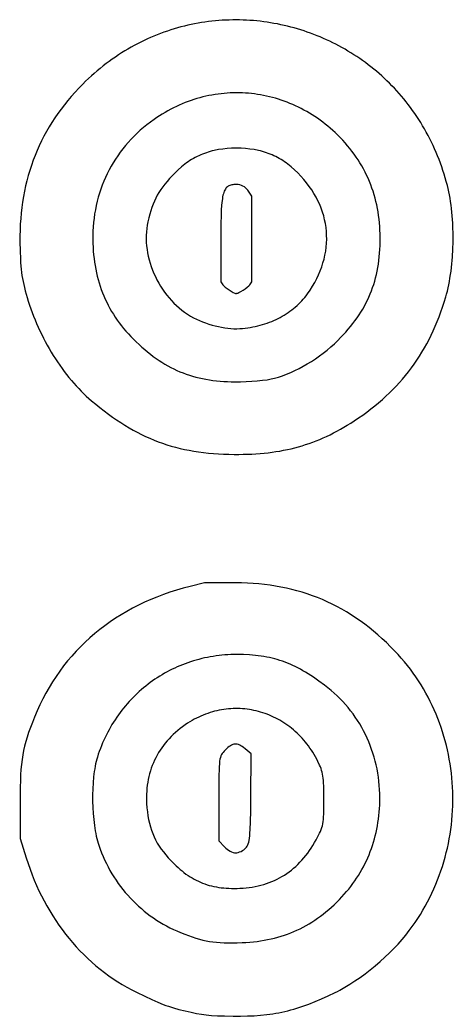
# Model space of a CAD drawing. Extents: x 0.6 to 47.7, y 5.3 to 47.
# Drawn here: x 41.42 to 43.89, y 17.21 to 22.87 of the extents above; entities that cross this region are included whole.
import ezdxf

# ---------------------------------------------------------------- set-up
doc = ezdxf.new("R2010")
doc.units = 0
doc.layers.add('LAYER_1', color=18, linetype='CONTINUOUS')

msp = doc.modelspace()

# ---------------------------------------------------------------- linework, layer by layer
at = {"layer": 'LAYER_1'}
for points in [[(42.6413, 20.4023), (42.6668, 20.4023), (42.6918, 20.4026), (42.7165, 20.4032), (42.7407, 20.4042), (42.7646, 20.4055), (42.7881, 20.4072), (42.8112, 20.4093), (42.8341, 20.4117), (42.8566, 20.4146), (42.8788, 20.4178), (42.9007, 20.4213), (42.9224, 20.4253), (42.9438, 20.4296), (42.9649, 20.4344), (42.9859, 20.4395), (43.0066, 20.4451), (43.0271, 20.4511), (43.0475, 20.4574), (43.0677, 20.4642), (43.0878, 20.4715), (43.1077, 20.4791), (43.1275, 20.4872), (43.1473, 20.4957), (43.1669, 20.5046), (43.1865, 20.514), (43.2061, 20.5239), (43.2256, 20.5342), (43.2451, 20.5449), (43.2646, 20.5562), (43.2841, 20.5679), (43.3036, 20.58), (43.3232, 20.5927), (43.348, 20.6092), (43.3721, 20.626), (43.3956, 20.6431), (43.4185, 20.6605), (43.4408, 20.6782), (43.4626, 20.6961), (43.4837, 20.7144), (43.5043, 20.733), (43.5243, 20.7519), (43.5438, 20.7711), (43.5627, 20.7907), (43.581, 20.8106), (43.5989, 20.8309), (43.6161, 20.8516), (43.6329, 20.8726), (43.6491, 20.894), (43.6649, 20.9159), (43.6801, 20.9381), (43.6948, 20.9608), (43.709, 20.9839), (43.7228, 21.0074), (43.7361, 21.0314), (43.7489, 21.0558), (43.7612, 21.0807), (43.7731, 21.106), (43.7845, 21.1319), (43.7955, 21.1582), (43.8061, 21.1851), (43.8162, 21.2125), (43.8259, 21.2403), (43.8352, 21.2688), (43.8441, 21.2977), (43.8488, 21.3144), (43.8533, 21.3316), (43.8575, 21.3494), (43.8613, 21.3676), (43.8649, 21.3863), (43.8682, 21.4054), (43.8713, 21.4249), (43.874, 21.4448), (43.8765, 21.465), (43.8786, 21.4854), (43.8805, 21.5061), (43.8821, 21.527), (43.8845, 21.5692), (43.8857, 21.6118), (43.8857, 21.6545), (43.8846, 21.697), (43.8836, 21.7181), (43.8823, 21.7391), (43.8807, 21.7598), (43.8788, 21.7803), (43.8766, 21.8006), (43.8742, 21.8205), (43.8714, 21.8402), (43.8684, 21.8594), (43.865, 21.8782), (43.8614, 21.8966), (43.8574, 21.9146), (43.8532, 21.932), (43.8474, 21.9539), (43.8412, 21.9755), (43.8348, 21.997), (43.828, 22.0182), (43.8209, 22.0391), (43.8135, 22.0599), (43.8058, 22.0804), (43.7978, 22.1007), (43.7894, 22.1207), (43.7808, 22.1405), (43.7719, 22.1601), (43.7627, 22.1794), (43.7532, 22.1985), (43.7434, 22.2174), (43.7333, 22.236), (43.723, 22.2543), (43.7124, 22.2725), (43.7015, 22.2903), (43.6904, 22.308), (43.679, 22.3253), (43.6674, 22.3425), (43.6555, 22.3594), (43.6433, 22.376), (43.631, 22.3924), (43.6183, 22.4085), (43.6055, 22.4244), (43.5924, 22.44), (43.5791, 22.4554), (43.5655, 22.4705), (43.5518, 22.4853), (43.5378, 22.4999), (43.5236, 22.5142), (43.5092, 22.5283), (43.4946, 22.5421), (43.4798, 22.5556), (43.4648, 22.5689), (43.4497, 22.5819), (43.4343, 22.5947), (43.4188, 22.6071), (43.403, 22.6193), (43.3871, 22.6313), (43.371, 22.6429), (43.3548, 22.6543), (43.3384, 22.6654), (43.3218, 22.6763), (43.3051, 22.6869), (43.2882, 22.6971), (43.2712, 22.7071), (43.254, 22.7169), (43.2367, 22.7263), (43.2193, 22.7355), (43.2017, 22.7444), (43.184, 22.753), (43.1662, 22.7613), (43.1482, 22.7693), (43.1301, 22.7771), (43.112, 22.7845), (43.0937, 22.7917), (43.0753, 22.7986), (43.0568, 22.8052), (43.0382, 22.8115), (43.0195, 22.8175), (43.0008, 22.8232), (42.9819, 22.8286), (42.963, 22.8337), (42.944, 22.8385), (42.9249, 22.843), (42.9057, 22.8472), (42.8865, 22.8511), (42.8672, 22.8548), (42.8479, 22.8581), (42.8285, 22.8611), (42.8091, 22.8638), (42.7896, 22.8662), (42.7701, 22.8682), (42.7505, 22.87), (42.7309, 22.8715), (42.7113, 22.8726), (42.6917, 22.8735), (42.672, 22.874), (42.6523, 22.8742), (42.6326, 22.8741), (42.6129, 22.8737), (42.5932, 22.873), (42.5735, 22.8719), (42.5537, 22.8705), (42.534, 22.8688), (42.5143, 22.8668), (42.4946, 22.8645), (42.475, 22.8618), (42.4553, 22.8588), (42.4357, 22.8555), (42.4161, 22.8518), (42.3966, 22.8479), (42.3771, 22.8436), (42.3576, 22.8389), (42.3382, 22.834), (42.3188, 22.8287), (42.2994, 22.823), (42.2802, 22.8171), (42.261, 22.8108), (42.2418, 22.8041), (42.2228, 22.7971), (42.2038, 22.7898), (42.1848, 22.7821), (42.166, 22.7741), (42.1472, 22.7658), (42.1286, 22.7571), (42.11, 22.748), (42.0915, 22.7387), (42.0732, 22.7289), (42.0549, 22.7188), (42.0367, 22.7084), (42.0187, 22.6976), (42.0008, 22.6865), (41.9829, 22.675), (41.9653, 22.6632), (41.9477, 22.651), (41.9303, 22.6384), (41.913, 22.6255), (41.8958, 22.6123), (41.8788, 22.5986), (41.862, 22.5846), (41.8453, 22.5703), (41.8287, 22.5556), (41.8124, 22.5405), (41.7961, 22.5251), (41.7801, 22.5092), (41.7576, 22.4862), (41.7359, 22.4629), (41.7149, 22.4393), (41.6947, 22.4154), (41.6752, 22.3911), (41.6564, 22.3666), (41.6383, 22.3417), (41.621, 22.3165), (41.6044, 22.291), (41.5885, 22.2652), (41.5734, 22.239), (41.559, 22.2125), (41.5453, 22.1857), (41.5324, 22.1586), (41.5201, 22.1312), (41.5086, 22.1034), (41.4979, 22.0753), (41.4878, 22.0468), (41.4785, 22.018), (41.4699, 21.9889), (41.462, 21.9594), (41.4548, 21.9296), (41.4484, 21.8995), (41.4427, 21.869), (41.4377, 21.8381), (41.4334, 21.8069), (41.4298, 21.7754), (41.427, 21.7435), (41.4248, 21.7113), (41.4234, 21.6786), (41.4227, 21.6457), (41.4227, 21.6124), (41.4236, 21.5595), (41.4253, 21.514), (41.4265, 21.4933), (41.4279, 21.4739), (41.4297, 21.4554), (41.4318, 21.4376), (41.4342, 21.4203), (41.437, 21.4032), (41.4403, 21.3863), (41.444, 21.3691), (41.4481, 21.3516), (41.4528, 21.3336), (41.4637, 21.2947), (41.4701, 21.2733), (41.477, 21.252), (41.4844, 21.2307), (41.4921, 21.2094), (41.5002, 21.1883), (41.5087, 21.1672), (41.5176, 21.1462), (41.5268, 21.1254), (41.5364, 21.1047), (41.5463, 21.0842), (41.5566, 21.0638), (41.5671, 21.0437), (41.578, 21.0237), (41.5892, 21.004), (41.6007, 20.9845), (41.6124, 20.9653), (41.6244, 20.9464), (41.6367, 20.9278), (41.6492, 20.9094), (41.662, 20.8914), (41.6749, 20.8738), (41.6881, 20.8565), (41.7015, 20.8396), (41.7151, 20.8231), (41.7289, 20.807), (41.7428, 20.7913), (41.757, 20.7761), (41.7712, 20.7613), (41.7856, 20.7471), (41.8002, 20.7333), (41.8148, 20.72), (41.8296, 20.7073), (41.8538, 20.6872), (41.8779, 20.6679), (41.9018, 20.6493), (41.9255, 20.6316), (41.9491, 20.6145), (41.9727, 20.5983), (41.9962, 20.5827), (42.0196, 20.5679), (42.0431, 20.5538), (42.0665, 20.5403), (42.0901, 20.5276), (42.1137, 20.5156), (42.1373, 20.5042), (42.1612, 20.4935), (42.1851, 20.4834), (42.2093, 20.474), (42.2336, 20.4652), (42.2582, 20.457), (42.283, 20.4495), (42.3081, 20.4425), (42.3336, 20.4361), (42.3593, 20.4303), (42.3855, 20.4251), (42.412, 20.4205), (42.4389, 20.4164), (42.4663, 20.4128), (42.4941, 20.4098), (42.5225, 20.4073), (42.5513, 20.4053), (42.5807, 20.4038), (42.6107, 20.4028)], [(42.6459, 20.8151), (42.6772, 20.8154), (42.7093, 20.8166), (42.7414, 20.8184), (42.7726, 20.8209), (42.8019, 20.8238), (42.8284, 20.8272), (42.8513, 20.831), (42.861, 20.833), (42.8695, 20.8351), (42.8926, 20.8417), (42.9159, 20.8495), (42.9394, 20.8583), (42.963, 20.8681), (42.9866, 20.8789), (43.0101, 20.8906), (43.0336, 20.9032), (43.0569, 20.9167), (43.08, 20.931), (43.1029, 20.946), (43.1253, 20.9619), (43.1474, 20.9784), (43.169, 20.9956), (43.1901, 21.0135), (43.2106, 21.0319), (43.2304, 21.0509), (43.246, 21.0667), (43.2611, 21.0825), (43.2756, 21.0983), (43.2895, 21.1143), (43.3029, 21.1303), (43.3157, 21.1464), (43.328, 21.1626), (43.3397, 21.1789), (43.3509, 21.1953), (43.3616, 21.2119), (43.3717, 21.2286), (43.3813, 21.2455), (43.3904, 21.2626), (43.399, 21.2798), (43.4071, 21.2973), (43.4146, 21.3149), (43.4217, 21.3328), (43.4283, 21.3509), (43.4344, 21.3692), (43.44, 21.3878), (43.4451, 21.4066), (43.4498, 21.4258), (43.454, 21.4452), (43.4577, 21.4649), (43.4609, 21.4849), (43.4637, 21.5052), (43.4661, 21.5259), (43.468, 21.5469), (43.4694, 21.5682), (43.4704, 21.5899), (43.471, 21.612), (43.4712, 21.6345), (43.4709, 21.6561), (43.4701, 21.6775), (43.4689, 21.6987), (43.4672, 21.7197), (43.465, 21.7405), (43.4624, 21.761), (43.4592, 21.7814), (43.4557, 21.8015), (43.4516, 21.8214), (43.4471, 21.8411), (43.4421, 21.8606), (43.4366, 21.8798), (43.4307, 21.8989), (43.4243, 21.9177), (43.4174, 21.9363), (43.4101, 21.9547), (43.4022, 21.9729), (43.394, 21.9909), (43.3852, 22.0087), (43.376, 22.0262), (43.3663, 22.0435), (43.3561, 22.0606), (43.3455, 22.0775), (43.3344, 22.0942), (43.3228, 22.1106), (43.3108, 22.1269), (43.2983, 22.1429), (43.2853, 22.1587), (43.2719, 22.1743), (43.258, 22.1897), (43.2436, 22.2048), (43.2287, 22.2197), (43.2151, 22.2328), (43.2013, 22.2455), (43.1873, 22.2579), (43.1732, 22.2699), (43.1588, 22.2815), (43.1443, 22.2928), (43.1295, 22.3037), (43.1147, 22.3143), (43.0996, 22.3244), (43.0844, 22.3343), (43.0691, 22.3437), (43.0536, 22.3528), (43.038, 22.3615), (43.0222, 22.3698), (43.0064, 22.3778), (42.9903, 22.3854), (42.9742, 22.3927), (42.958, 22.3995), (42.9417, 22.406), (42.9252, 22.4122), (42.9087, 22.4179), (42.8921, 22.4233), (42.8754, 22.4283), (42.8586, 22.433), (42.8417, 22.4372), (42.8248, 22.4411), (42.8078, 22.4446), (42.7908, 22.4478), (42.7737, 22.4506), (42.7565, 22.453), (42.7394, 22.455), (42.7221, 22.4566), (42.7049, 22.4579), (42.6876, 22.4588), (42.6703, 22.4593), (42.653, 22.4595), (42.6357, 22.4592), (42.6184, 22.4586), (42.6011, 22.4576), (42.5838, 22.4562), (42.5665, 22.4545), (42.5493, 22.4523), (42.532, 22.4498), (42.5148, 22.4469), (42.4976, 22.4436), (42.4805, 22.44), (42.4634, 22.4359), (42.4464, 22.4315), (42.4294, 22.4267), (42.4125, 22.4215), (42.3956, 22.4159), (42.3789, 22.4099), (42.3622, 22.4036), (42.3456, 22.3968), (42.3291, 22.3897), (42.3126, 22.3822), (42.2963, 22.3743), (42.2801, 22.366), (42.264, 22.3573), (42.248, 22.3482), (42.2322, 22.3388), (42.2164, 22.3289), (42.2008, 22.3187), (42.1854, 22.3081), (42.1649, 22.2932), (42.145, 22.278), (42.1257, 22.2622), (42.107, 22.2461), (42.0889, 22.2295), (42.0714, 22.2124), (42.0544, 22.195), (42.0381, 22.1771), (42.0223, 22.1588), (42.0072, 22.1402), (41.9927, 22.1211), (41.9788, 22.1017), (41.9655, 22.0819), (41.9529, 22.0617), (41.9408, 22.0412), (41.9295, 22.0203), (41.9187, 21.9991), (41.9086, 21.9776), (41.8992, 21.9558), (41.8903, 21.9336), (41.8822, 21.9111), (41.8747, 21.8884), (41.8679, 21.8653), (41.8617, 21.842), (41.8563, 21.8184), (41.8515, 21.7945), (41.8473, 21.7704), (41.8439, 21.7461), (41.8412, 21.7215), (41.8391, 21.6966), (41.8378, 21.6716), (41.8371, 21.6463), (41.8371, 21.6241), (41.8375, 21.6022), (41.8384, 21.5806), (41.8398, 21.5592), (41.8416, 21.538), (41.8439, 21.5171), (41.8467, 21.4965), (41.8499, 21.4761), (41.8536, 21.4559), (41.8577, 21.436), (41.8623, 21.4164), (41.8674, 21.397), (41.8729, 21.3778), (41.8789, 21.3589), (41.8854, 21.3402), (41.8924, 21.3217), (41.8998, 21.3035), (41.9077, 21.2855), (41.916, 21.2678), (41.9249, 21.2503), (41.9342, 21.233), (41.944, 21.2159), (41.9542, 21.1991), (41.9649, 21.1825), (41.9761, 21.1661), (41.9878, 21.15), (41.9999, 21.1341), (42.0125, 21.1184), (42.0256, 21.1029), (42.0392, 21.0876), (42.0533, 21.0726), (42.0678, 21.0578), (42.0838, 21.0421), (42.0998, 21.027), (42.1159, 21.0124), (42.132, 20.9985), (42.1482, 20.985), (42.1644, 20.9722), (42.1807, 20.9598), (42.197, 20.9481), (42.2135, 20.9368), (42.2301, 20.9261), (42.2468, 20.9159), (42.2636, 20.9062), (42.2806, 20.8971), (42.2978, 20.8884), (42.3151, 20.8803), (42.3325, 20.8727), (42.3502, 20.8656), (42.3681, 20.8589), (42.3862, 20.8528), (42.4045, 20.8471), (42.423, 20.8419), (42.4418, 20.8372), (42.4609, 20.833), (42.4802, 20.8292), (42.4998, 20.8259), (42.5197, 20.823), (42.5399, 20.8206), (42.5604, 20.8186), (42.5813, 20.8171), (42.6025, 20.816), (42.624, 20.8153)], [(42.6882, 21.1187), (42.7031, 21.1204), (42.7178, 21.1224), (42.7323, 21.1248), (42.7467, 21.1274), (42.7608, 21.1304), (42.7748, 21.1336), (42.7885, 21.1371), (42.8021, 21.1409), (42.8155, 21.1451), (42.8286, 21.1495), (42.8415, 21.1541), (42.8543, 21.1591), (42.8668, 21.1644), (42.879, 21.1699), (42.8911, 21.1757), (42.9029, 21.1818), (42.9145, 21.1882), (42.9258, 21.1948), (42.9369, 21.2017), (42.9478, 21.2089), (42.9584, 21.2164), (42.9688, 21.2241), (42.9789, 21.2321), (42.9887, 21.2403), (42.9983, 21.2488), (43.0076, 21.2575), (43.0166, 21.2666), (43.0254, 21.2758), (43.0339, 21.2853), (43.0421, 21.2951), (43.05, 21.3051), (43.0576, 21.3154), (43.0724, 21.3368), (43.0862, 21.3584), (43.0988, 21.3802), (43.1104, 21.4022), (43.1209, 21.4242), (43.1303, 21.4464), (43.1387, 21.4687), (43.146, 21.4911), (43.1522, 21.5136), (43.1573, 21.536), (43.1614, 21.5585), (43.1643, 21.5811), (43.1663, 21.6036), (43.1671, 21.626), (43.1669, 21.6484), (43.1657, 21.6708), (43.1633, 21.6931), (43.16, 21.7152), (43.1555, 21.7373), (43.15, 21.7592), (43.1435, 21.7809), (43.1358, 21.8024), (43.1272, 21.8238), (43.1175, 21.845), (43.1067, 21.8659), (43.0949, 21.8865), (43.0821, 21.9069), (43.0682, 21.927), (43.0532, 21.9468), (43.0372, 21.9663), (43.0202, 21.9854), (43.0021, 22.0042), (42.9839, 22.0217), (42.9653, 22.038), (42.9464, 22.0531), (42.9368, 22.0602), (42.9271, 22.067), (42.9173, 22.0734), (42.9074, 22.0796), (42.8974, 22.0855), (42.8873, 22.0911), (42.877, 22.0964), (42.8667, 22.1014), (42.8562, 22.1061), (42.8456, 22.1106), (42.8348, 22.1147), (42.8239, 22.1186), (42.8128, 22.1222), (42.8016, 22.1255), (42.7902, 22.1285), (42.7787, 22.1313), (42.7551, 22.136), (42.7308, 22.1396), (42.7058, 22.1422), (42.68, 22.1437), (42.6533, 22.1443), (42.6267, 22.1437), (42.6008, 22.1422), (42.5758, 22.1396), (42.5515, 22.136), (42.5279, 22.1313), (42.5164, 22.1285), (42.505, 22.1255), (42.4938, 22.1222), (42.4828, 22.1186), (42.4718, 22.1147), (42.4611, 22.1106), (42.4505, 22.1061), (42.44, 22.1014), (42.4296, 22.0964), (42.4194, 22.0911), (42.4092, 22.0855), (42.3992, 22.0796), (42.3893, 22.0734), (42.3796, 22.067), (42.3699, 22.0602), (42.3603, 22.0531), (42.3414, 22.038), (42.3228, 22.0217), (42.3045, 22.0042), (42.2884, 21.9877), (42.2734, 21.9716), (42.2594, 21.9557), (42.2465, 21.9399), (42.2346, 21.9242), (42.2235, 21.9084), (42.2133, 21.8925), (42.2038, 21.8763), (42.1951, 21.8598), (42.1871, 21.8428), (42.1797, 21.8252), (42.1729, 21.807), (42.1666, 21.788), (42.1607, 21.7682), (42.1552, 21.7473), (42.1501, 21.7255), (42.1463, 21.7064), (42.1435, 21.6872), (42.1417, 21.6677), (42.1407, 21.6481), (42.1406, 21.6283), (42.1413, 21.6085), (42.143, 21.5886), (42.1454, 21.5688), (42.1487, 21.5489), (42.1527, 21.5291), (42.1576, 21.5094), (42.1632, 21.4898), (42.1695, 21.4704), (42.1766, 21.4511), (42.1844, 21.4321), (42.1929, 21.4134), (42.202, 21.395), (42.2119, 21.3769), (42.2224, 21.3592), (42.2335, 21.342), (42.2452, 21.3251), (42.2575, 21.3088), (42.2704, 21.293), (42.2838, 21.2777), (42.2978, 21.263), (42.3123, 21.249), (42.3274, 21.2356), (42.3429, 21.2229), (42.3589, 21.2109), (42.3753, 21.1998), (42.3922, 21.1894), (42.4095, 21.1798), (42.4262, 21.1716), (42.4434, 21.1638), (42.4609, 21.1565), (42.4787, 21.1499), (42.4967, 21.1438), (42.5149, 21.1382), (42.5331, 21.1333), (42.5514, 21.129), (42.5695, 21.1253), (42.5875, 21.1223), (42.6053, 21.1199), (42.6228, 21.1182), (42.6399, 21.1173), (42.6565, 21.117), (42.6727, 21.1175)], [(42.6506, 21.3173), (42.6533, 21.3175), (42.657, 21.3185), (42.6616, 21.3202), (42.6667, 21.3226), (42.6786, 21.3287), (42.6914, 21.3363), (42.7042, 21.3447), (42.7157, 21.353), (42.7249, 21.3607), (42.7283, 21.3641), (42.7307, 21.3671), (42.7415, 21.3834), (42.742, 21.8717), (42.719, 21.9046), (42.713, 21.912), (42.7063, 21.9186), (42.6989, 21.9242), (42.6909, 21.9289), (42.6822, 21.9326), (42.673, 21.9352), (42.6634, 21.9369), (42.6533, 21.9374), (42.6394, 21.9369), (42.633, 21.9363), (42.627, 21.9353), (42.6214, 21.934), (42.6161, 21.9323), (42.6111, 21.9301), (42.6064, 21.9275), (42.6021, 21.9243), (42.5981, 21.9206), (42.5943, 21.9164), (42.5909, 21.9115), (42.5877, 21.906), (42.5847, 21.8997), (42.5821, 21.8928), (42.5796, 21.8851), (42.5774, 21.8766), (42.5755, 21.8672), (42.5737, 21.857), (42.5721, 21.8458), (42.5695, 21.8206), (42.5676, 21.7914), (42.5663, 21.7577), (42.5654, 21.7194), (42.565, 21.6761), (42.5649, 21.6275), (42.5651, 21.3834), (42.576, 21.3673), (42.5782, 21.3645), (42.5813, 21.3612), (42.5898, 21.3538), (42.6002, 21.3457), (42.6118, 21.3376), (42.6236, 21.33), (42.6347, 21.3237), (42.644, 21.3193), (42.6477, 21.3179)], [(42.6347, 17.2061), (42.6763, 17.2059), (42.7161, 17.2066), (42.7542, 17.2082), (42.791, 17.2108), (42.8266, 17.2145), (42.8441, 17.2167), (42.8614, 17.2192), (42.8785, 17.222), (42.8955, 17.2251), (42.9125, 17.2285), (42.9293, 17.2322), (42.9461, 17.2363), (42.9629, 17.2406), (42.9797, 17.2453), (42.9966, 17.2503), (43.0307, 17.2614), (43.0654, 17.274), (43.1008, 17.288), (43.1374, 17.3036), (43.1753, 17.3208), (43.2148, 17.3396), (43.2285, 17.3465), (43.2424, 17.3538), (43.2706, 17.3697), (43.2992, 17.3871), (43.328, 17.4058), (43.3569, 17.4258), (43.3858, 17.447), (43.4144, 17.4691), (43.4427, 17.4921), (43.4704, 17.5159), (43.4975, 17.5403), (43.5237, 17.5651), (43.549, 17.5903), (43.5731, 17.6158), (43.5959, 17.6413), (43.6173, 17.6668), (43.637, 17.6922), (43.6536, 17.7148), (43.6695, 17.7377), (43.6849, 17.761), (43.6997, 17.7844), (43.714, 17.8082), (43.7277, 17.8322), (43.7408, 17.8564), (43.7533, 17.8809), (43.7652, 17.9056), (43.7766, 17.9305), (43.7874, 17.9556), (43.7976, 17.9808), (43.8073, 18.0063), (43.8163, 18.0319), (43.8248, 18.0577), (43.8328, 18.0836), (43.8402, 18.1096), (43.847, 18.1358), (43.8532, 18.1621), (43.8589, 18.1884), (43.864, 18.2149), (43.8685, 18.2414), (43.8725, 18.268), (43.8759, 18.2947), (43.8787, 18.3214), (43.881, 18.3482), (43.8827, 18.3749), (43.8838, 18.4017), (43.8844, 18.4285), (43.8844, 18.4553), (43.8839, 18.482), (43.8828, 18.5087), (43.8811, 18.5354), (43.8789, 18.5621), (43.8761, 18.5886), (43.8727, 18.6151), (43.8688, 18.6415), (43.8644, 18.6679), (43.8594, 18.6941), (43.8538, 18.7202), (43.8476, 18.7461), (43.841, 18.7719), (43.8337, 18.7976), (43.8259, 18.8231), (43.8176, 18.8485), (43.8087, 18.8736), (43.7992, 18.8986), (43.7892, 18.9234), (43.7787, 18.9479), (43.7675, 18.9723), (43.7559, 18.9964), (43.7437, 19.0202), (43.7309, 19.0438), (43.7176, 19.0671), (43.7037, 19.0902), (43.6893, 19.1129), (43.6744, 19.1354), (43.6589, 19.1575), (43.6428, 19.1793), (43.6262, 19.2008), (43.6091, 19.2219), (43.5914, 19.2427), (43.5732, 19.2631), (43.5544, 19.2832), (43.5308, 19.3073), (43.5068, 19.3307), (43.4826, 19.3533), (43.4581, 19.3751), (43.4334, 19.3961), (43.4084, 19.4163), (43.3831, 19.4357), (43.3576, 19.4543), (43.3317, 19.4722), (43.3056, 19.4893), (43.2791, 19.5056), (43.2524, 19.5211), (43.2254, 19.5358), (43.1981, 19.5498), (43.1704, 19.563), (43.1425, 19.5754), (43.1142, 19.587), (43.0856, 19.5979), (43.0567, 19.608), (43.0275, 19.6174), (42.9979, 19.626), (42.968, 19.6338), (42.9378, 19.6409), (42.9072, 19.6472), (42.8762, 19.6527), (42.8449, 19.6575), (42.8133, 19.6616), (42.7813, 19.6649), (42.7489, 19.6674), (42.7161, 19.6692), (42.683, 19.6703), (42.6495, 19.6706), (42.4722, 19.6703), (42.391, 19.6503), (42.3518, 19.6402), (42.3134, 19.6291), (42.2756, 19.6171), (42.2384, 19.6042), (42.202, 19.5904), (42.1662, 19.5758), (42.1311, 19.5602), (42.0967, 19.5438), (42.063, 19.5265), (42.0301, 19.5084), (41.9978, 19.4894), (41.9664, 19.4695), (41.9356, 19.4489), (41.9056, 19.4274), (41.8764, 19.4051), (41.848, 19.382), (41.8203, 19.358), (41.7935, 19.3333), (41.7674, 19.3078), (41.7421, 19.2815), (41.7177, 19.2544), (41.6941, 19.2266), (41.6713, 19.198), (41.6494, 19.1686), (41.6283, 19.1386), (41.6081, 19.1077), (41.5888, 19.0762), (41.5703, 19.0439), (41.5528, 19.0109), (41.5361, 18.9772), (41.5203, 18.9428), (41.5055, 18.9077), (41.4932, 18.8768), (41.4821, 18.8477), (41.4722, 18.8201), (41.4635, 18.7936), (41.4558, 18.7678), (41.4491, 18.7425), (41.4434, 18.7172), (41.4385, 18.6915), (41.4345, 18.6651), (41.4312, 18.6377), (41.4286, 18.6088), (41.4267, 18.5781), (41.4253, 18.5453), (41.4244, 18.51), (41.424, 18.4717), (41.424, 18.4303), (41.4247, 18.216), (41.4588, 18.1057), (41.4691, 18.0736), (41.4801, 18.0418), (41.4919, 18.0105), (41.5042, 17.9797), (41.5173, 17.9493), (41.531, 17.9193), (41.5453, 17.8899), (41.5603, 17.8609), (41.5759, 17.8324), (41.5921, 17.8045), (41.6089, 17.777), (41.6264, 17.7501), (41.6444, 17.7238), (41.6629, 17.6979), (41.6821, 17.6727), (41.7018, 17.648), (41.7221, 17.624), (41.7429, 17.6005), (41.7642, 17.5776), (41.7861, 17.5554), (41.8085, 17.5337), (41.8313, 17.5128), (41.8547, 17.4925), (41.8786, 17.4728), (41.9029, 17.4539), (41.9277, 17.4356), (41.953, 17.418), (41.9787, 17.4011), (42.0049, 17.385), (42.0315, 17.3696), (42.0585, 17.3549), (42.0859, 17.341), (42.1322, 17.3186), (42.1718, 17.3001), (42.2063, 17.2849), (42.2374, 17.2723), (42.2522, 17.2667), (42.2668, 17.2616), (42.2962, 17.2523), (42.3271, 17.2438), (42.3614, 17.2353), (42.3963, 17.2272), (42.4266, 17.2208), (42.4544, 17.216), (42.4682, 17.2141), (42.4821, 17.2124), (42.5117, 17.2099), (42.5456, 17.2081), (42.5859, 17.2069)], [(42.6865, 17.6243), (42.708, 17.6254), (42.7292, 17.6268), (42.7502, 17.6288), (42.7709, 17.6311), (42.7912, 17.6339), (42.8113, 17.6371), (42.8312, 17.6408), (42.8507, 17.645), (42.87, 17.6495), (42.8891, 17.6546), (42.9079, 17.66), (42.9264, 17.666), (42.9447, 17.6724), (42.9628, 17.6792), (42.9806, 17.6866), (42.9982, 17.6944), (43.0156, 17.7026), (43.0328, 17.7114), (43.0498, 17.7206), (43.0665, 17.7303), (43.0831, 17.7404), (43.0995, 17.7511), (43.1157, 17.7622), (43.1317, 17.7738), (43.1475, 17.7859), (43.1631, 17.7985), (43.1786, 17.8116), (43.194, 17.8252), (43.2091, 17.8393), (43.2242, 17.8539), (43.2391, 17.8689), (43.2538, 17.8845), (43.267, 17.8991), (43.2797, 17.9139), (43.2921, 17.9288), (43.304, 17.944), (43.3155, 17.9594), (43.3267, 17.9749), (43.3374, 17.9907), (43.3476, 18.0067), (43.3575, 18.0228), (43.367, 18.0392), (43.376, 18.0558), (43.3846, 18.0725), (43.3928, 18.0895), (43.4006, 18.1066), (43.408, 18.124), (43.415, 18.1415), (43.4215, 18.1592), (43.4276, 18.1771), (43.4334, 18.1952), (43.4386, 18.2135), (43.4435, 18.232), (43.448, 18.2506), (43.452, 18.2695), (43.4556, 18.2885), (43.4588, 18.3077), (43.4616, 18.3271), (43.4639, 18.3467), (43.4659, 18.3664), (43.4674, 18.3863), (43.4684, 18.4064), (43.4691, 18.4267), (43.4694, 18.4472), (43.469, 18.4712), (43.4681, 18.4951), (43.4664, 18.5188), (43.4642, 18.5424), (43.4612, 18.5658), (43.4576, 18.5889), (43.4534, 18.6119), (43.4485, 18.6347), (43.443, 18.6572), (43.4369, 18.6796), (43.4302, 18.7016), (43.4228, 18.7234), (43.4149, 18.745), (43.4063, 18.7662), (43.3971, 18.7872), (43.3874, 18.8079), (43.377, 18.8282), (43.3661, 18.8483), (43.3546, 18.8679), (43.3425, 18.8873), (43.3299, 18.9063), (43.3167, 18.9249), (43.303, 18.9432), (43.2887, 18.961), (43.2738, 18.9785), (43.2584, 18.9955), (43.2425, 19.0121), (43.2261, 19.0283), (43.2091, 19.044), (43.1917, 19.0593), (43.1737, 19.0741), (43.1552, 19.0885), (43.1231, 19.112), (43.092, 19.1336), (43.0767, 19.1436), (43.0616, 19.1532), (43.0467, 19.1623), (43.0319, 19.171), (43.0173, 19.1792), (43.0027, 19.187), (42.9882, 19.1943), (42.9737, 19.2012), (42.9592, 19.2077), (42.9447, 19.2138), (42.9302, 19.2195), (42.9156, 19.2248), (42.901, 19.2298), (42.8863, 19.2343), (42.8714, 19.2385), (42.8564, 19.2423), (42.8412, 19.2458), (42.8258, 19.2489), (42.8103, 19.2517), (42.7944, 19.2542), (42.7783, 19.2563), (42.762, 19.2582), (42.7453, 19.2597), (42.7283, 19.261), (42.6932, 19.2626), (42.6564, 19.2632), (42.6393, 19.2631), (42.6222, 19.2626), (42.6052, 19.2618), (42.5883, 19.2606), (42.5715, 19.2592), (42.5548, 19.2573), (42.5381, 19.2552), (42.5216, 19.2528), (42.5052, 19.25), (42.4889, 19.2469), (42.4726, 19.2435), (42.4565, 19.2398), (42.4406, 19.2357), (42.4247, 19.2314), (42.409, 19.2268), (42.3934, 19.2218), (42.3779, 19.2166), (42.3626, 19.211), (42.3474, 19.2052), (42.3323, 19.1991), (42.3174, 19.1926), (42.3026, 19.1859), (42.288, 19.179), (42.2735, 19.1717), (42.2592, 19.1641), (42.2451, 19.1563), (42.2311, 19.1482), (42.2173, 19.1399), (42.2037, 19.1312), (42.1903, 19.1223), (42.177, 19.1131), (42.1639, 19.1037), (42.151, 19.094), (42.1383, 19.0841), (42.1258, 19.0739), (42.1135, 19.0634), (42.1014, 19.0527), (42.0894, 19.0418), (42.0777, 19.0306), (42.0662, 19.0192), (42.055, 19.0075), (42.0439, 18.9956), (42.0331, 18.9835), (42.0225, 18.9711), (42.0121, 18.9586), (42.0019, 18.9457), (41.992, 18.9327), (41.9824, 18.9195), (41.9729, 18.906), (41.9637, 18.8923), (41.9548, 18.8784), (41.9461, 18.8643), (41.9377, 18.85), (41.9295, 18.8355), (41.9217, 18.8207), (41.914, 18.8058), (41.9067, 18.7907), (41.8996, 18.7754), (41.8928, 18.7599), (41.8862, 18.7442), (41.88, 18.7283), (41.8741, 18.7122), (41.8684, 18.696), (41.863, 18.6796), (41.8595, 18.6676), (41.8562, 18.6549), (41.8532, 18.6415), (41.8504, 18.6276), (41.8478, 18.613), (41.8455, 18.5979), (41.8417, 18.5664), (41.8388, 18.5334), (41.837, 18.4992), (41.8361, 18.4643), (41.8361, 18.4289), (41.8372, 18.3936), (41.8392, 18.3586), (41.8421, 18.3243), (41.846, 18.2912), (41.8508, 18.2596), (41.8535, 18.2444), (41.8565, 18.2298), (41.8598, 18.2158), (41.8632, 18.2023), (41.8669, 18.1896), (41.8708, 18.1775), (41.8784, 18.1562), (41.8866, 18.1352), (41.8952, 18.1146), (41.9044, 18.0942), (41.914, 18.0742), (41.9242, 18.0545), (41.9348, 18.0351), (41.9459, 18.0161), (41.9574, 17.9974), (41.9694, 17.9791), (41.9819, 17.9611), (41.9948, 17.9436), (42.0081, 17.9264), (42.0219, 17.9095), (42.0361, 17.8931), (42.0507, 17.8771), (42.0657, 17.8615), (42.0812, 17.8463), (42.097, 17.8315), (42.1132, 17.8172), (42.1298, 17.8033), (42.1468, 17.7898), (42.1641, 17.7768), (42.1818, 17.7643), (42.1999, 17.7522), (42.2183, 17.7406), (42.2371, 17.7295), (42.2562, 17.7189), (42.2756, 17.7087), (42.2954, 17.6991), (42.3154, 17.69), (42.3358, 17.6814), (42.3595, 17.672), (42.3818, 17.6635), (42.403, 17.656), (42.4233, 17.6493), (42.4431, 17.6435), (42.4624, 17.6385), (42.4816, 17.6342), (42.5008, 17.6307), (42.5204, 17.6279), (42.5405, 17.6258), (42.5615, 17.6242), (42.5834, 17.6232), (42.6067, 17.6228), (42.6314, 17.6229), (42.658, 17.6234)], [(42.6737, 17.9329), (42.6916, 17.9339), (42.7091, 17.9354), (42.7265, 17.9374), (42.7435, 17.9399), (42.7603, 17.9429), (42.7768, 17.9464), (42.793, 17.9504), (42.8089, 17.9548), (42.8246, 17.9598), (42.84, 17.9653), (42.8551, 17.9712), (42.87, 17.9777), (42.8846, 17.9846), (42.8989, 17.992), (42.9129, 17.9999), (42.9266, 18.0084), (42.9401, 18.0173), (42.9532, 18.0266), (42.9661, 18.0365), (42.9787, 18.0469), (42.991, 18.0577), (43.0031, 18.0691), (43.0148, 18.0809), (43.0263, 18.0932), (43.0374, 18.106), (43.0483, 18.1193), (43.0589, 18.133), (43.0692, 18.1473), (43.0792, 18.162), (43.0889, 18.1772), (43.0983, 18.1929), (43.1074, 18.209), (43.121, 18.2347), (43.1267, 18.2461), (43.1315, 18.2571), (43.1358, 18.2677), (43.1393, 18.2782), (43.1424, 18.289), (43.1448, 18.3002), (43.1468, 18.3122), (43.1484, 18.3251), (43.1496, 18.3393), (43.1505, 18.355), (43.1515, 18.3918), (43.1517, 18.4377), (43.1514, 18.4805), (43.1505, 18.5162), (43.1496, 18.5317), (43.1485, 18.5459), (43.1471, 18.559), (43.1455, 18.5712), (43.1434, 18.5826), (43.141, 18.5934), (43.1382, 18.6037), (43.1349, 18.6138), (43.1313, 18.6238), (43.1271, 18.6339), (43.1172, 18.6551), (43.1103, 18.6685), (43.1032, 18.6816), (43.0958, 18.6944), (43.0881, 18.707), (43.0802, 18.7192), (43.072, 18.7312), (43.0636, 18.7429), (43.055, 18.7543), (43.0461, 18.7654), (43.037, 18.7762), (43.0276, 18.7867), (43.0181, 18.7969), (43.0083, 18.8068), (42.9984, 18.8164), (42.9882, 18.8257), (42.9779, 18.8347), (42.9674, 18.8434), (42.9567, 18.8518), (42.9458, 18.8599), (42.9347, 18.8676), (42.9235, 18.8751), (42.9122, 18.8822), (42.9007, 18.889), (42.889, 18.8955), (42.8772, 18.9017), (42.8653, 18.9075), (42.8533, 18.9131), (42.8411, 18.9182), (42.8289, 18.9231), (42.8165, 18.9276), (42.804, 18.9318), (42.7915, 18.9357), (42.7788, 18.9392), (42.7661, 18.9424), (42.7533, 18.9453), (42.7404, 18.9478), (42.7275, 18.95), (42.7145, 18.9518), (42.7014, 18.9533), (42.6884, 18.9544), (42.6752, 18.9552), (42.6621, 18.9556), (42.6489, 18.9557), (42.6357, 18.9554), (42.6224, 18.9548), (42.6092, 18.9538), (42.596, 18.9524), (42.5827, 18.9507), (42.5695, 18.9486), (42.5563, 18.9462), (42.5431, 18.9434), (42.53, 18.9402), (42.5168, 18.9366), (42.5037, 18.9327), (42.4907, 18.9284), (42.4777, 18.9237), (42.4648, 18.9186), (42.4519, 18.9132), (42.4391, 18.9074), (42.4264, 18.9012), (42.4137, 18.8946), (42.4012, 18.8876), (42.3887, 18.8802), (42.3764, 18.8725), (42.3615, 18.8626), (42.3471, 18.8523), (42.3332, 18.8417), (42.3197, 18.8308), (42.3067, 18.8195), (42.2941, 18.808), (42.2821, 18.7961), (42.2705, 18.7839), (42.2594, 18.7715), (42.2488, 18.7587), (42.2386, 18.7456), (42.229, 18.7323), (42.2198, 18.7187), (42.2112, 18.7048), (42.203, 18.6907), (42.1953, 18.6763), (42.1882, 18.6617), (42.1815, 18.6468), (42.1754, 18.6316), (42.1698, 18.6163), (42.1646, 18.6007), (42.1601, 18.5848), (42.156, 18.5688), (42.1524, 18.5525), (42.1494, 18.5361), (42.1469, 18.5194), (42.1449, 18.5025), (42.1435, 18.4855), (42.1426, 18.4683), (42.1423, 18.4508), (42.1425, 18.4333), (42.1432, 18.4155), (42.145, 18.3915), (42.1474, 18.3683), (42.1505, 18.346), (42.1544, 18.3245), (42.159, 18.3037), (42.1644, 18.2835), (42.1707, 18.2639), (42.1777, 18.2449), (42.1855, 18.2264), (42.1943, 18.2084), (42.2039, 18.1907), (42.2144, 18.1734), (42.2259, 18.1564), (42.2383, 18.1396), (42.2516, 18.123), (42.266, 18.1065), (42.2772, 18.0944), (42.2883, 18.0827), (42.2995, 18.0715), (42.3106, 18.0608), (42.3218, 18.0506), (42.333, 18.0408), (42.3443, 18.0315), (42.3556, 18.0226), (42.367, 18.0142), (42.3784, 18.0062), (42.3899, 17.9987), (42.4016, 17.9916), (42.4133, 17.9849), (42.4252, 17.9787), (42.4372, 17.9729), (42.4494, 17.9674), (42.4617, 17.9624), (42.4742, 17.9578), (42.4868, 17.9536), (42.4997, 17.9498), (42.5128, 17.9464), (42.5261, 17.9434), (42.5396, 17.9407), (42.5534, 17.9384), (42.5674, 17.9365), (42.5817, 17.9349), (42.5963, 17.9337), (42.6111, 17.9329), (42.6263, 17.9324), (42.6418, 17.9322), (42.6576, 17.9324)], [(42.6498, 18.1348), (42.6568, 18.1354), (42.6643, 18.137), (42.6721, 18.1396), (42.68, 18.1431), (42.6877, 18.1473), (42.6951, 18.1521), (42.7017, 18.1575), (42.7076, 18.1632), (42.7115, 18.1679), (42.715, 18.1733), (42.7182, 18.1796), (42.721, 18.1869), (42.7234, 18.1955), (42.7256, 18.2056), (42.7275, 18.2176), (42.7291, 18.2316), (42.7305, 18.2478), (42.7317, 18.2666), (42.7335, 18.3126), (42.7348, 18.3714), (42.7357, 18.4451), (42.7382, 18.6987), (42.7033, 18.727), (42.6949, 18.7336), (42.687, 18.7392), (42.6795, 18.7439), (42.6723, 18.7477), (42.6653, 18.7505), (42.6586, 18.7524), (42.6521, 18.7534), (42.6456, 18.7534), (42.6392, 18.7525), (42.6327, 18.7506), (42.6262, 18.7478), (42.6194, 18.744), (42.6125, 18.7392), (42.6053, 18.7335), (42.5977, 18.7267), (42.5898, 18.7191), (42.5835, 18.7127), (42.578, 18.7066), (42.5732, 18.7005), (42.5691, 18.694), (42.5656, 18.6866), (42.5627, 18.678), (42.5602, 18.6679), (42.5583, 18.6558), (42.5568, 18.6413), (42.5556, 18.6242), (42.5547, 18.6039), (42.5542, 18.5802), (42.5536, 18.5208), (42.5535, 18.443), (42.5535, 18.2032), (42.5856, 18.169), (42.5927, 18.1621), (42.6006, 18.1557), (42.609, 18.1499), (42.6177, 18.1448), (42.6264, 18.1406), (42.6348, 18.1375), (42.6427, 18.1355), (42.6464, 18.135)]]:
    msp.add_lwpolyline(points, close=True, dxfattribs=at)

doc.saveas('drawing.dxf')
